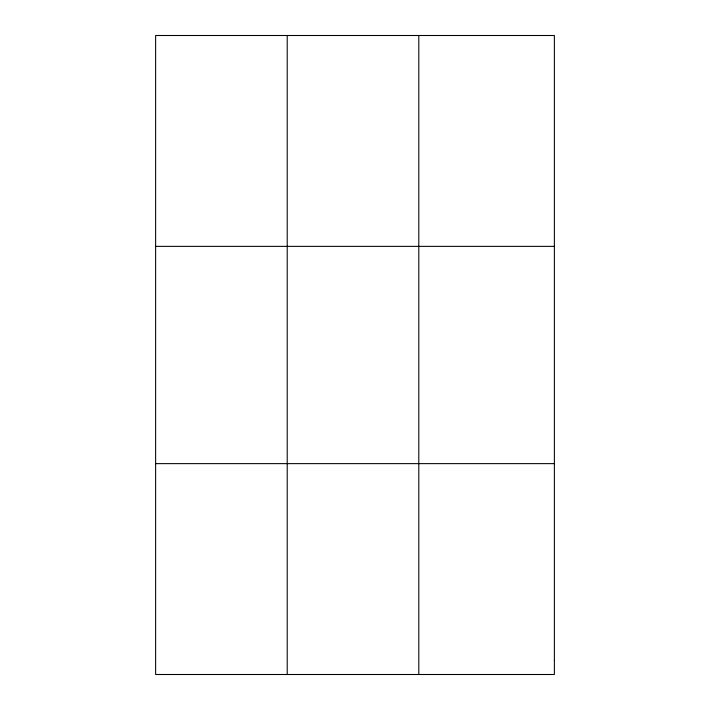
<?xml version="1.0" encoding="UTF-8"?>
<svg xmlns="http://www.w3.org/2000/svg" width="710" height="710" viewBox="0 0 710 710"><rect width="100%" height="100%" fill="white"/><g stroke="black" fill="none" stroke-linecap="round" stroke-linejoin="round"><path stroke-width="1.06" d="M287.213 674.5L287.213 35.5M418.802 674.5L418.802 35.5M155.623 246.37L554.377 246.37M155.623 463.63L554.377 463.63M554.377 660.442L554.377 674.5L155.623 674.5L155.623 35.5L554.377 35.5L554.377 660.442"/></g></svg>
